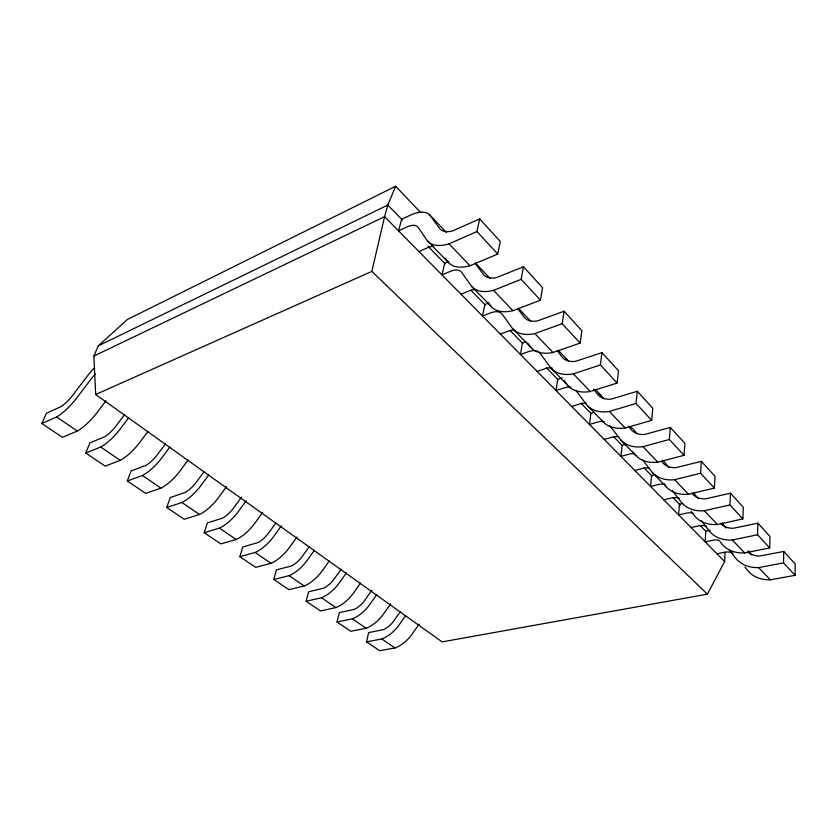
<?xml version="1.0" encoding="UTF-8"?>
<svg xmlns="http://www.w3.org/2000/svg" width="837" height="837" viewBox="0 0 837 837"><rect width="100%" height="100%" fill="white"/><g stroke="black" fill="none" stroke-linecap="round" stroke-linejoin="round"><path stroke-width="1.26" d="M744.94 567.088L747.357 570.154A37.508 29.358 -36.1 0 0 770.343 579.811L795.066 575.322L795.15 563.96L783.714 551.447L759.358 556.061A24.828 19.157 -36.7 0 1 747.598 551.855M795.066 575.322L783.547 562.882L783.714 551.447M719.946 541.518L721.536 543.569A38.544 29.253 -37.4 0 0 744.637 552.933L769.726 547.942L769.977 536.423L757.862 523.167L733.149 528.304A25.518 19.073 -37.9 0 1 720.375 523.355M769.726 547.942L757.527 534.759L757.862 523.167M691.069 511.365L694.218 515.435A39.642 29.086 -38.5 0 0 717.424 524.475L742.869 518.919L743.298 507.243L730.439 493.181L705.382 498.894A26.261 18.937 -39 0 1 692.555 494.144L691.592 493.045M742.869 518.919L729.927 504.931L730.439 493.181M420.896 212.734L395.619 186.274L127.35 319.493L98.274 345.88L93.87 356.06L95.68 394.499L442.103 641.895L707.391 594.165L724.633 561.564L725.051 552.232M663.731 483.598L665.279 485.627A40.814 28.845 -39.5 0 0 688.537 494.269L714.359 488.107L714.986 476.274L701.322 461.333L675.909 467.674A27.056 18.749 -40 0 1 663.061 463.164L662.109 462.066M700.307 525.615L705.779 531.223L705.172 541.832L712.758 540.242A15.819 12.116 -41 0 1 719.422 540.42M714.359 488.107L700.59 473.24L701.322 461.333M633.034 451.98L634.561 453.989A42.07 28.5 -40.4 0 0 657.84 462.17L684.017 455.328L684.875 443.348L670.322 427.425L644.574 434.476A27.893 18.498 -40.8 0 1 631.705 430.249L628.461 426.19M684.017 455.328L669.349 439.477L670.322 427.425M601.887 420.331A43.409 28.05 -41.2 0 0 625.155 427.989L651.678 420.383L652.787 408.257L637.26 391.266L611.177 399.113A28.793 18.163 -41.6 0 1 598.329 395.2L593.653 389.247M651.678 420.383L636.015 403.465L637.26 391.266M564.19 380.573L567.078 384.486A44.832 27.475 -42 0 0 590.263 391.507L617.131 383.053L618.533 370.791L601.929 352.628L575.521 361.343A29.755 17.744 -42.3 0 1 562.736 357.817L557.118 350.567M617.131 383.053L600.38 364.953L601.929 352.628M527.666 343.097L529.915 346.204A46.37 26.753 -42.7 0 0 552.964 352.503L580.146 343.086L581.882 330.699L564.086 311.228L537.375 320.937A30.791 17.221 -43 0 1 524.663 317.84L517.758 308.748M580.146 343.086L562.182 323.678L564.086 311.228M487.992 302.209L490.137 305.233A48.012 25.853 -43.3 0 0 512.966 310.684L540.451 300.201L542.564 287.698L523.439 266.773L496.446 277.591A31.9 16.583 -43.6 0 1 483.88 275.007L475.134 263.257M540.451 300.201L521.137 279.328L523.439 266.773M445.284 258.131L447.471 261.29A49.781 24.754 -43.9 0 0 469.986 265.737L497.743 254.05L500.285 241.454L479.674 218.907L452.44 230.981A33.093 15.788 -44.2 0 1 440.063 229.003L429.653 214.837A37.78 17.713 -46 0 0 412.191 214.345L401.676 219.242L398.548 230.855L406.845 226.994A20.935 9.814 -46 0 1 418.228 227.486L426.724 239.916A50.638 24.158 -44.2 0 0 449.05 243.849L476.923 231.556L479.674 218.907M419.128 624.078L412.599 633.483A29.525 18.696 -55.6 0 1 394.98 647.953L379.695 650.726L366.512 641.864L368.625 632.615L383.67 629.56A19.502 12.136 -55.4 0 0 393.359 621.525L400.107 611.899M95.68 394.499L371.848 271.397L384.57 216.668L387.834 205.044L395.619 186.274M390.712 603.749L384.005 613.343A30.184 18.404 -55.2 0 1 366.104 628.242L350.776 631.286L336.997 622.017L339.299 612.653L354.375 609.315A19.942 11.927 -55 0 0 364.221 601.05L371.921 590.158M360.538 583.096L354.072 592.272A30.875 18.058 -54.9 0 1 335.888 607.599L320.54 610.947L306.112 601.238L308.623 591.769L323.72 588.118A20.402 11.687 -54.7 0 0 333.712 579.622L341.203 569.118M329.359 560.821L322.695 570.185A31.607 17.671 -54.5 0 1 304.239 585.984L288.88 589.656L273.751 579.486L276.492 569.892L291.59 565.917A20.883 11.415 -54.4 0 0 301.749 557.149L309.449 546.425M296.978 537.009L289.79 547.021A32.361 17.221 -54.2 0 1 271.031 563.311L255.683 567.329L239.821 556.657L242.803 546.959L257.89 542.617A21.396 11.101 -54.1 0 0 268.206 533.577L275.739 523.188M262.64 512.464L255.233 522.696A33.156 16.698 -53.9 0 1 236.17 539.509L220.853 543.904L204.186 532.698L207.43 522.874L222.485 518.155A21.929 10.745 -53.7 0 0 232.968 508.823L241.485 497.168M226.534 486.642L218.886 497.105A34.003 16.112 -53.6 0 1 199.52 514.483L184.245 519.285L166.72 507.494L170.267 497.565L185.259 492.418A22.484 10.326 -53.4 0 0 195.91 482.771L203.935 471.911M188.084 460.057L180.625 470.164A34.882 15.432 -53.3 0 1 160.934 488.138L145.743 493.391L127.287 480.982L131.147 470.938L146.056 465.33A23.08 9.866 -53.1 0 0 156.885 455.349L165.527 443.756M147.992 431.421L140.281 441.758A35.813 14.658 -53 0 1 120.266 460.36L105.19 466.115L85.73 453.026L89.925 442.878L104.719 436.757A23.698 9.322 -52.8 0 0 115.726 426.42L124.661 414.566M106.006 400.735L97.678 411.773A36.797 13.779 -52.7 0 1 77.328 431.045L62.398 437.332L41.85 423.512L46.422 413.258L61.07 406.583A24.357 8.715 -52.5 0 0 72.254 395.87L89.277 373.553A29.902 11.122 -52.2 0 1 93.974 368.238M405.432 615.865L399.563 624.297A29.829 18.56 -55.4 0 1 381.818 638.966L366.512 641.864M376.734 594.668L370.362 603.739A30.509 18.247 -55 0 1 352.335 618.836L336.997 622.017M346.33 572.947L339.77 582.207A31.21 17.891 -54.7 0 1 321.471 597.754L306.112 601.238M314.471 550.171L307.713 559.639A31.952 17.472 -54.4 0 1 289.11 575.657L273.751 579.486M281.337 525.835L274.055 535.942A32.727 16.991 -54.1 0 1 255.159 552.472L239.821 556.657M246.204 500.714L238.691 511.041A33.543 16.437 -53.7 0 1 219.482 528.116L204.186 532.698M208.811 474.861L201.476 484.843A34.401 15.809 -53.4 0 1 181.953 502.493L166.72 507.494M169.848 447.031L162.273 457.243A35.311 15.087 -53.1 0 1 142.436 475.5L127.287 480.982M128.752 417.673L120.905 428.125A36.263 14.271 -52.8 0 1 100.743 447.031L85.73 453.026M98.274 345.88L387.834 205.044L402.409 219.995M93.87 356.06L384.57 216.668L724.633 561.564M418.971 251.56L427.236 247.878A20.59 10.065 -45.8 0 1 433.158 246.329M41.85 423.512L56.707 416.962A37.267 13.329 -52.5 0 0 77.203 397.355L91.819 378.083A16.573 6.162 -52.2 0 1 95.272 374.055M448.894 261.531L444.667 263.352L441.967 274.892L450.212 271.408A20.203 10.326 -45.6 0 1 461.752 272.443L470.823 285.344A48.808 25.372 -43.6 0 0 493.527 290.345L512.966 310.684M461.02 294.205L469.233 290.878A19.879 10.536 -45.4 0 1 476.19 289.644M493.527 290.345L521.137 279.328M488.421 303.14L484.822 304.553L482.499 315.999L490.691 312.85A19.523 10.755 -45.1 0 1 502.336 314.367L511.899 327.644A47.113 26.365 -43 0 0 534.853 333.565L552.964 352.503M500.317 334.068L508.467 331.065A19.22 10.923 -44.9 0 1 514.368 329.987M534.853 333.565L562.182 323.678M525.992 341.841L522.424 343.128L520.436 354.48L528.555 351.624A18.885 11.101 -44.7 0 1 540.273 353.549L550.233 367.129A45.522 27.161 -42.3 0 0 573.366 373.836L590.263 391.507M537.134 371.408L545.211 368.688A18.613 11.247 -44.5 0 1 552.138 367.945M573.366 373.836L600.38 364.953M562.412 377.769L557.704 379.318L556.009 390.555L564.044 387.97A18.288 11.383 -44.2 0 1 570.96 387.353M571.702 406.468L579.696 403.989A18.027 11.498 -44 0 1 586.591 403.465M594.364 412.285L590.87 413.342L589.447 424.464L597.398 422.12A17.734 11.613 -43.7 0 1 604.272 421.691M575.814 390.262L586.099 404.072A44.058 27.799 -41.6 0 0 609.336 411.448L636.015 403.465M604.199 439.425L612.109 437.186A17.493 11.708 -43.4 0 1 618.972 436.851M625.553 444.426L622.1 445.378L620.918 456.385L628.775 454.25A17.211 11.802 -43.1 0 1 634.561 453.811M609.922 425.719L619.736 438.714A42.677 28.312 -40.8 0 0 643.015 446.665L669.349 439.477M634.833 470.488L642.649 468.458A16.981 11.864 -42.8 0 1 649.46 468.281M654.984 474.746L651.573 475.615L650.6 486.485L658.374 484.56A16.719 11.938 -42.5 0 1 665.153 484.466M642.858 460.151L651.332 471.262A41.39 28.699 -39.9 0 0 674.612 479.706L700.59 473.24M663.741 499.815L671.473 497.963A16.499 11.99 -42.2 0 1 679.215 498.266M682.793 503.393L679.414 504.177L678.64 514.922L686.319 513.175A16.259 12.042 -41.8 0 1 693.046 513.217M672.467 490.712L681.077 501.897A40.176 28.981 -39 0 0 704.304 510.758L729.927 504.931M691.069 527.53L698.707 525.856A16.049 12.084 -41.4 0 1 706.386 526.295M705.779 531.223L710.215 530.271M701.197 520.572L709.127 530.784A39.046 29.19 -37.9 0 0 732.281 540.001L757.527 534.759M716.943 553.77L724.486 552.253A15.621 12.147 -40.6 0 1 733.034 553.267M729.205 549.878L735.618 558.07A37.979 29.316 -36.7 0 0 758.657 567.591L783.547 562.882M56.707 416.962L77.328 431.045M100.743 447.031L120.266 460.36M142.436 475.5L160.934 488.138M181.953 502.493L199.52 514.483M219.482 528.116L236.17 539.509M255.159 552.472L271.031 563.311M289.11 575.657L304.239 585.984M321.471 597.754L335.888 607.599M352.335 618.836L366.104 628.242M381.818 638.966L394.98 647.953M371.848 271.397L707.391 594.165M427.916 246.162L445.232 263.927M470.739 290.094L485.314 305.045M509.911 330.28L522.665 343.369M546.352 367.663L558.195 379.82M580.972 403.183L590.985 413.457M613.762 436.83L621.964 445.242M643.831 467.674L652.023 476.086M672.979 497.576L680.261 505.056M427.749 241.213L448.527 262.619M471.911 286.693L491.246 306.604M513.029 329.035L531.066 347.617M551.416 368.562L568.281 385.93M587.312 405.537L603.121 421.806M620.981 440.199L635.817 455.474M652.598 472.759L666.555 487.134M449.05 243.849L469.986 265.737M609.336 411.448L625.155 427.989M643.015 446.665L657.84 462.17M674.612 479.706L688.537 494.269M704.304 510.758L717.424 524.475M732.281 540.001L744.637 552.933M758.657 567.591L770.343 579.811M429.653 214.837L446.424 232.487M475.385 262.985L490.001 278.376M518.344 308.204L530.71 321.23A34.694 19.722 -44.9 0 0 529.476 320.173M558.488 350.473L568.177 360.757M595.369 389.299L603.937 398.757M476.923 231.556L497.743 254.05M748.299 550.83L751.574 554.91M721.965 522.958L726.024 528.042M693.381 492.554L698.204 498.632M668.805 467.538L663.804 461.333A30.634 21.417 -42.8 0 0 662.486 460.162M636.905 433.639L633.546 429.486A31.555 21.124 -43.4 0 0 630.805 427.341M598.696 393.568A32.538 20.758 -44 0 1 601.405 395.65M565.938 358.539A33.574 20.287 -44.5 0 1 567.193 359.638"/></g></svg>
